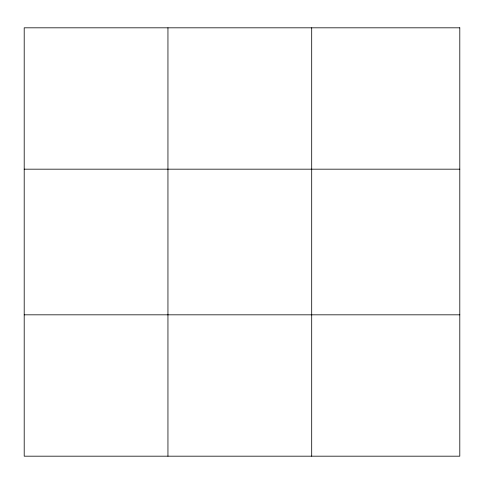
<?xml version="1.0" encoding="UTF-8"?>
<svg xmlns="http://www.w3.org/2000/svg" width="484" height="484" viewBox="0 0 484 484"><rect width="100%" height="100%" fill="white"/><g stroke="black" fill="none" stroke-linecap="round" stroke-linejoin="round"><path stroke-width="0.73" d="M167.948 456.182L167.948 27.818M311.696 456.182L311.696 27.818M24.2 169.176L459.8 169.176M24.2 314.824L459.8 314.824M459.8 27.818L459.8 456.182L24.2 456.182L24.2 27.818L459.8 27.818"/></g></svg>
